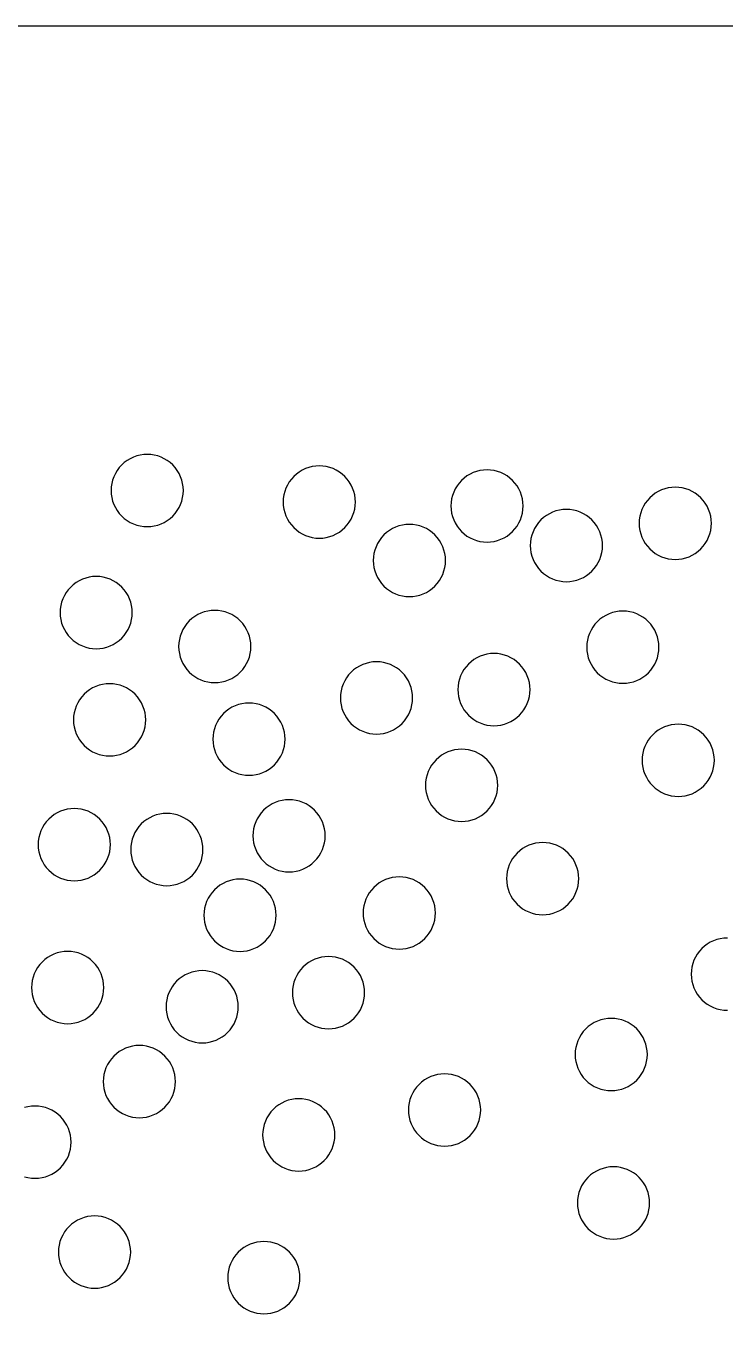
# Model space of a CAD drawing. Header units: millimetres. Extents: x 0 to 406, y 0 to 84.
# Drawn here: x 279.7 to 308.8, y 30.1 to 83.8 of the extents above; entities that cross this region are included whole.
import ezdxf

# ---------------------------------------------------------------- set-up
doc = ezdxf.new("R2010")
doc.units = ezdxf.units.MM

msp = doc.modelspace()

# ---------------------------------------------------------------- linework, layer by layer
at = {"color": 0}
for points in [[(0, 0), (0, 83.82), (406.4, 83.82), (406.4, 0), (0, 0)], [(285.848, 63.466), (285.947, 63.575), (286.035, 63.693), (286.11, 63.819), (286.173, 63.953), (286.223, 64.091), (286.259, 64.234), (286.28, 64.38), (286.287, 64.527), (286.28, 64.674), (286.259, 64.819), (286.223, 64.962), (286.173, 65.101), (286.11, 65.234), (286.035, 65.36), (285.947, 65.478), (285.848, 65.587), (285.739, 65.686), (285.621, 65.774), (285.494, 65.849), (285.361, 65.912), (285.223, 65.962), (285.08, 65.998), (284.934, 66.019), (284.787, 66.027), (284.64, 66.019), (284.495, 65.998), (284.352, 65.962), (284.213, 65.912), (284.08, 65.849), (283.954, 65.774), (283.836, 65.686), (283.727, 65.587), (283.628, 65.478), (283.54, 65.36), (283.464, 65.234), (283.402, 65.101), (283.352, 64.962), (283.316, 64.819), (283.295, 64.674), (283.287, 64.527), (283.295, 64.38), (283.316, 64.234), (283.352, 64.091), (283.402, 63.953), (283.464, 63.819), (283.54, 63.693), (283.628, 63.575), (283.727, 63.466), (283.836, 63.367), (283.954, 63.279), (284.08, 63.204), (284.213, 63.141), (284.352, 63.091), (284.495, 63.055), (284.64, 63.034), (284.787, 63.027), (284.934, 63.034), (285.08, 63.055), (285.223, 63.091), (285.361, 63.141), (285.494, 63.204), (285.621, 63.279), (285.739, 63.367), (285.848, 63.466)], [(292.994, 62.988), (293.093, 63.097), (293.18, 63.215), (293.256, 63.341), (293.319, 63.474), (293.368, 63.613), (293.404, 63.756), (293.426, 63.901), (293.433, 64.048), (293.426, 64.195), (293.404, 64.341), (293.368, 64.484), (293.319, 64.622), (293.256, 64.755), (293.18, 64.882), (293.093, 65), (292.994, 65.109), (292.885, 65.208), (292.766, 65.295), (292.64, 65.371), (292.507, 65.434), (292.369, 65.484), (292.226, 65.519), (292.08, 65.541), (291.933, 65.548), (291.786, 65.541), (291.64, 65.519), (291.498, 65.484), (291.359, 65.434), (291.226, 65.371), (291.1, 65.295), (290.981, 65.208), (290.872, 65.109), (290.774, 65), (290.686, 64.882), (290.61, 64.755), (290.547, 64.622), (290.498, 64.484), (290.462, 64.341), (290.44, 64.195), (290.433, 64.048), (290.44, 63.901), (290.462, 63.756), (290.498, 63.613), (290.547, 63.474), (290.61, 63.341), (290.686, 63.215), (290.774, 63.097), (290.872, 62.988), (290.981, 62.889), (291.1, 62.801), (291.226, 62.725), (291.359, 62.662), (291.498, 62.613), (291.64, 62.577), (291.786, 62.555), (291.933, 62.548), (292.08, 62.555), (292.226, 62.577), (292.369, 62.613), (292.507, 62.662), (292.64, 62.725), (292.766, 62.801), (292.885, 62.889), (292.994, 62.988)], [(299.961, 62.825), (300.06, 62.934), (300.148, 63.052), (300.224, 63.178), (300.286, 63.311), (300.336, 63.45), (300.372, 63.593), (300.393, 63.738), (300.401, 63.885), (300.393, 64.032), (300.372, 64.178), (300.336, 64.321), (300.286, 64.459), (300.224, 64.593), (300.148, 64.719), (300.06, 64.837), (299.961, 64.946), (299.852, 65.045), (299.734, 65.133), (299.608, 65.208), (299.475, 65.271), (299.336, 65.321), (299.193, 65.357), (299.048, 65.378), (298.901, 65.385), (298.754, 65.378), (298.608, 65.357), (298.465, 65.321), (298.327, 65.271), (298.194, 65.208), (298.067, 65.133), (297.949, 65.045), (297.84, 64.946), (297.741, 64.837), (297.653, 64.719), (297.578, 64.593), (297.515, 64.459), (297.465, 64.321), (297.429, 64.178), (297.408, 64.032), (297.401, 63.885), (297.408, 63.738), (297.429, 63.593), (297.465, 63.45), (297.515, 63.311), (297.578, 63.178), (297.653, 63.052), (297.741, 62.934), (297.84, 62.825), (297.949, 62.726), (298.067, 62.638), (298.194, 62.563), (298.327, 62.5), (298.465, 62.45), (298.608, 62.414), (298.754, 62.393), (298.901, 62.385), (299.048, 62.393), (299.193, 62.414), (299.336, 62.45), (299.475, 62.5), (299.608, 62.563), (299.734, 62.638), (299.852, 62.726), (299.961, 62.825)], [(307.778, 62.104), (307.877, 62.213), (307.965, 62.332), (308.04, 62.458), (308.103, 62.591), (308.153, 62.73), (308.189, 62.872), (308.21, 63.018), (308.217, 63.165), (308.21, 63.312), (308.189, 63.458), (308.153, 63.6), (308.103, 63.739), (308.04, 63.872), (307.965, 63.998), (307.877, 64.117), (307.778, 64.226), (307.669, 64.324), (307.551, 64.412), (307.425, 64.488), (307.291, 64.551), (307.153, 64.6), (307.01, 64.636), (306.864, 64.658), (306.717, 64.665), (306.57, 64.658), (306.425, 64.636), (306.282, 64.6), (306.143, 64.551), (306.01, 64.488), (305.884, 64.412), (305.766, 64.324), (305.657, 64.226), (305.558, 64.117), (305.47, 63.998), (305.395, 63.872), (305.332, 63.739), (305.282, 63.6), (305.246, 63.458), (305.225, 63.312), (305.217, 63.165), (305.225, 63.018), (305.246, 62.872), (305.282, 62.73), (305.332, 62.591), (305.395, 62.458), (305.47, 62.332), (305.558, 62.213), (305.657, 62.104), (305.766, 62.005), (305.884, 61.918), (306.01, 61.842), (306.143, 61.779), (306.282, 61.73), (306.425, 61.694), (306.57, 61.672), (306.717, 61.665), (306.864, 61.672), (307.01, 61.694), (307.153, 61.73), (307.291, 61.779), (307.425, 61.842), (307.551, 61.918), (307.669, 62.005), (307.778, 62.104)], [(303.257, 61.181), (303.356, 61.291), (303.444, 61.409), (303.519, 61.535), (303.582, 61.668), (303.632, 61.807), (303.668, 61.949), (303.689, 62.095), (303.696, 62.242), (303.689, 62.389), (303.668, 62.535), (303.632, 62.678), (303.582, 62.816), (303.519, 62.949), (303.444, 63.075), (303.356, 63.194), (303.257, 63.303), (303.148, 63.402), (303.03, 63.489), (302.903, 63.565), (302.77, 63.628), (302.632, 63.678), (302.489, 63.713), (302.343, 63.735), (302.196, 63.742), (302.049, 63.735), (301.904, 63.713), (301.761, 63.678), (301.622, 63.628), (301.489, 63.565), (301.363, 63.489), (301.245, 63.402), (301.136, 63.303), (301.037, 63.194), (300.949, 63.075), (300.873, 62.949), (300.811, 62.816), (300.761, 62.678), (300.725, 62.535), (300.704, 62.389), (300.696, 62.242), (300.704, 62.095), (300.725, 61.949), (300.761, 61.807), (300.811, 61.668), (300.873, 61.535), (300.949, 61.409), (301.037, 61.291), (301.136, 61.181), (301.245, 61.083), (301.363, 60.995), (301.489, 60.919), (301.622, 60.856), (301.761, 60.807), (301.904, 60.771), (302.049, 60.749), (302.196, 60.742), (302.343, 60.749), (302.489, 60.771), (302.632, 60.807), (302.77, 60.856), (302.903, 60.919), (303.03, 60.995), (303.148, 61.083), (303.257, 61.181)], [(296.737, 60.56), (296.836, 60.669), (296.924, 60.787), (296.999, 60.913), (297.062, 61.046), (297.112, 61.185), (297.148, 61.328), (297.169, 61.473), (297.177, 61.62), (297.169, 61.767), (297.148, 61.913), (297.112, 62.056), (297.062, 62.194), (296.999, 62.327), (296.924, 62.454), (296.836, 62.572), (296.737, 62.681), (296.628, 62.78), (296.51, 62.868), (296.384, 62.943), (296.251, 63.006), (296.112, 63.056), (295.969, 63.092), (295.824, 63.113), (295.677, 63.12), (295.529, 63.113), (295.384, 63.092), (295.241, 63.056), (295.102, 63.006), (294.969, 62.943), (294.843, 62.868), (294.725, 62.78), (294.616, 62.681), (294.517, 62.572), (294.429, 62.454), (294.354, 62.327), (294.291, 62.194), (294.241, 62.056), (294.205, 61.913), (294.184, 61.767), (294.177, 61.62), (294.184, 61.473), (294.205, 61.328), (294.241, 61.185), (294.291, 61.046), (294.354, 60.913), (294.429, 60.787), (294.517, 60.669), (294.616, 60.56), (294.725, 60.461), (294.843, 60.373), (294.969, 60.298), (295.102, 60.235), (295.241, 60.185), (295.384, 60.149), (295.529, 60.128), (295.677, 60.12), (295.824, 60.128), (295.969, 60.149), (296.112, 60.185), (296.251, 60.235), (296.384, 60.298), (296.51, 60.373), (296.628, 60.461), (296.737, 60.56)], [(283.62, 58.298), (283.729, 58.397), (283.828, 58.506), (283.916, 58.625), (283.991, 58.751), (284.054, 58.884), (284.104, 59.022), (284.14, 59.165), (284.161, 59.311), (284.168, 59.458), (284.161, 59.605), (284.14, 59.751), (284.104, 59.893), (284.054, 60.032), (283.991, 60.165), (283.916, 60.291), (283.828, 60.409), (283.729, 60.519), (283.62, 60.617), (283.502, 60.705), (283.376, 60.781), (283.242, 60.844), (283.104, 60.893), (282.961, 60.929), (282.815, 60.951), (282.668, 60.958), (282.521, 60.951), (282.376, 60.929), (282.233, 60.893), (282.094, 60.844), (281.961, 60.781), (281.835, 60.705), (281.717, 60.617), (281.608, 60.519), (281.509, 60.409), (281.421, 60.291), (281.346, 60.165), (281.283, 60.032), (281.233, 59.893), (281.197, 59.751), (281.176, 59.605), (281.168, 59.458), (281.176, 59.311), (281.197, 59.165), (281.233, 59.022), (281.283, 58.884), (281.346, 58.751), (281.421, 58.625), (281.509, 58.506), (281.608, 58.397), (281.717, 58.298), (281.835, 58.211), (281.961, 58.135), (282.094, 58.072), (282.233, 58.022), (282.376, 57.987), (282.521, 57.965), (282.668, 57.958), (282.815, 57.965), (282.961, 57.987), (283.104, 58.022), (283.242, 58.072), (283.376, 58.135), (283.502, 58.211), (283.62, 58.298)], [(288.545, 56.889), (288.654, 56.988), (288.753, 57.097), (288.84, 57.216), (288.916, 57.342), (288.979, 57.475), (289.029, 57.613), (289.064, 57.756), (289.086, 57.902), (289.093, 58.049), (289.086, 58.196), (289.064, 58.342), (289.029, 58.484), (288.979, 58.623), (288.916, 58.756), (288.84, 58.882), (288.753, 59), (288.654, 59.11), (288.545, 59.208), (288.427, 59.296), (288.3, 59.372), (288.167, 59.435), (288.029, 59.484), (287.886, 59.52), (287.74, 59.542), (287.593, 59.549), (287.446, 59.542), (287.301, 59.52), (287.158, 59.484), (287.019, 59.435), (286.886, 59.372), (286.76, 59.296), (286.642, 59.208), (286.532, 59.11), (286.434, 59), (286.346, 58.882), (286.27, 58.756), (286.207, 58.623), (286.158, 58.484), (286.122, 58.342), (286.1, 58.196), (286.093, 58.049), (286.1, 57.902), (286.122, 57.756), (286.158, 57.613), (286.207, 57.475), (286.27, 57.342), (286.346, 57.216), (286.434, 57.097), (286.532, 56.988), (286.642, 56.889), (286.76, 56.802), (286.886, 56.726), (287.019, 56.663), (287.158, 56.613), (287.301, 56.578), (287.446, 56.556), (287.593, 56.549), (287.74, 56.556), (287.886, 56.578), (288.029, 56.613), (288.167, 56.663), (288.3, 56.726), (288.427, 56.802), (288.545, 56.889)], [(305.602, 56.96), (305.701, 57.069), (305.789, 57.187), (305.864, 57.314), (305.927, 57.447), (305.977, 57.585), (306.013, 57.728), (306.034, 57.874), (306.041, 58.021), (306.034, 58.168), (306.013, 58.313), (305.977, 58.456), (305.927, 58.595), (305.864, 58.728), (305.789, 58.854), (305.701, 58.972), (305.602, 59.081), (305.493, 59.18), (305.375, 59.268), (305.248, 59.344), (305.115, 59.407), (304.977, 59.456), (304.834, 59.492), (304.688, 59.513), (304.541, 59.521), (304.394, 59.513), (304.249, 59.492), (304.106, 59.456), (303.967, 59.407), (303.834, 59.344), (303.708, 59.268), (303.59, 59.18), (303.481, 59.081), (303.382, 58.972), (303.294, 58.854), (303.219, 58.728), (303.156, 58.595), (303.106, 58.456), (303.07, 58.313), (303.049, 58.168), (303.041, 58.021), (303.049, 57.874), (303.07, 57.728), (303.106, 57.585), (303.156, 57.447), (303.219, 57.314), (303.294, 57.187), (303.382, 57.069), (303.481, 56.96), (303.59, 56.861), (303.708, 56.774), (303.834, 56.698), (303.967, 56.635), (304.106, 56.585), (304.249, 56.55), (304.394, 56.528), (304.541, 56.521), (304.688, 56.528), (304.834, 56.55), (304.977, 56.585), (305.115, 56.635), (305.248, 56.698), (305.375, 56.774), (305.493, 56.861), (305.602, 56.96)], [(300.248, 55.199), (300.347, 55.308), (300.435, 55.426), (300.51, 55.553), (300.573, 55.686), (300.623, 55.824), (300.659, 55.967), (300.68, 56.113), (300.688, 56.26), (300.68, 56.407), (300.659, 56.552), (300.623, 56.695), (300.573, 56.834), (300.51, 56.967), (300.435, 57.093), (300.347, 57.211), (300.248, 57.32), (300.139, 57.419), (300.021, 57.507), (299.895, 57.583), (299.762, 57.646), (299.623, 57.695), (299.48, 57.731), (299.335, 57.753), (299.188, 57.76), (299.041, 57.753), (298.895, 57.731), (298.752, 57.695), (298.614, 57.646), (298.48, 57.583), (298.354, 57.507), (298.236, 57.419), (298.127, 57.32), (298.028, 57.211), (297.94, 57.093), (297.865, 56.967), (297.802, 56.834), (297.752, 56.695), (297.716, 56.552), (297.695, 56.407), (297.688, 56.26), (297.695, 56.113), (297.716, 55.967), (297.752, 55.824), (297.802, 55.686), (297.865, 55.553), (297.94, 55.426), (298.028, 55.308), (298.127, 55.199), (298.236, 55.1), (298.354, 55.013), (298.48, 54.937), (298.614, 54.874), (298.752, 54.824), (298.895, 54.789), (299.041, 54.767), (299.188, 54.76), (299.335, 54.767), (299.48, 54.789), (299.623, 54.824), (299.762, 54.874), (299.895, 54.937), (300.021, 55.013), (300.139, 55.1), (300.248, 55.199)], [(295.371, 54.854), (295.47, 54.964), (295.558, 55.082), (295.634, 55.208), (295.697, 55.341), (295.746, 55.48), (295.782, 55.623), (295.804, 55.768), (295.811, 55.915), (295.804, 56.062), (295.782, 56.208), (295.746, 56.351), (295.697, 56.489), (295.634, 56.622), (295.558, 56.749), (295.47, 56.867), (295.371, 56.976), (295.262, 57.075), (295.144, 57.162), (295.018, 57.238), (294.885, 57.301), (294.746, 57.351), (294.603, 57.386), (294.458, 57.408), (294.311, 57.415), (294.164, 57.408), (294.018, 57.386), (293.875, 57.351), (293.737, 57.301), (293.604, 57.238), (293.477, 57.162), (293.359, 57.075), (293.25, 56.976), (293.151, 56.867), (293.064, 56.749), (292.988, 56.622), (292.925, 56.489), (292.875, 56.351), (292.84, 56.208), (292.818, 56.062), (292.811, 55.915), (292.818, 55.768), (292.84, 55.623), (292.875, 55.48), (292.925, 55.341), (292.988, 55.208), (293.064, 55.082), (293.151, 54.964), (293.25, 54.854), (293.359, 54.756), (293.477, 54.668), (293.604, 54.592), (293.737, 54.529), (293.875, 54.48), (294.018, 54.444), (294.164, 54.422), (294.311, 54.415), (294.458, 54.422), (294.603, 54.444), (294.746, 54.48), (294.885, 54.529), (295.018, 54.592), (295.144, 54.668), (295.262, 54.756), (295.371, 54.854)], [(284.286, 53.944), (284.384, 54.053), (284.472, 54.171), (284.548, 54.297), (284.611, 54.43), (284.66, 54.569), (284.696, 54.712), (284.718, 54.857), (284.725, 55.004), (284.718, 55.151), (284.696, 55.297), (284.66, 55.44), (284.611, 55.578), (284.548, 55.711), (284.472, 55.838), (284.384, 55.956), (284.286, 56.065), (284.177, 56.164), (284.058, 56.252), (283.932, 56.327), (283.799, 56.39), (283.66, 56.44), (283.518, 56.475), (283.372, 56.497), (283.225, 56.504), (283.078, 56.497), (282.932, 56.475), (282.79, 56.44), (282.651, 56.39), (282.518, 56.327), (282.392, 56.252), (282.273, 56.164), (282.164, 56.065), (282.065, 55.956), (281.978, 55.838), (281.902, 55.711), (281.839, 55.578), (281.79, 55.44), (281.754, 55.297), (281.732, 55.151), (281.725, 55.004), (281.732, 54.857), (281.754, 54.712), (281.79, 54.569), (281.839, 54.43), (281.902, 54.297), (281.978, 54.171), (282.065, 54.053), (282.164, 53.944), (282.273, 53.845), (282.392, 53.757), (282.518, 53.681), (282.651, 53.618), (282.79, 53.569), (282.932, 53.533), (283.078, 53.512), (283.225, 53.504), (283.372, 53.512), (283.518, 53.533), (283.66, 53.569), (283.799, 53.618), (283.932, 53.681), (284.058, 53.757), (284.177, 53.845), (284.286, 53.944)], [(290.074, 53.142), (290.173, 53.251), (290.26, 53.369), (290.336, 53.495), (290.399, 53.628), (290.448, 53.767), (290.484, 53.91), (290.506, 54.055), (290.513, 54.202), (290.506, 54.349), (290.484, 54.495), (290.448, 54.638), (290.399, 54.776), (290.336, 54.91), (290.26, 55.036), (290.173, 55.154), (290.074, 55.263), (289.965, 55.362), (289.846, 55.45), (289.72, 55.525), (289.587, 55.588), (289.448, 55.638), (289.306, 55.674), (289.16, 55.695), (289.013, 55.702), (288.866, 55.695), (288.72, 55.674), (288.578, 55.638), (288.439, 55.588), (288.306, 55.525), (288.18, 55.45), (288.061, 55.362), (287.952, 55.263), (287.853, 55.154), (287.766, 55.036), (287.69, 54.91), (287.627, 54.776), (287.578, 54.638), (287.542, 54.495), (287.52, 54.349), (287.513, 54.202), (287.52, 54.055), (287.542, 53.91), (287.578, 53.767), (287.627, 53.628), (287.69, 53.495), (287.766, 53.369), (287.853, 53.251), (287.952, 53.142), (288.061, 53.043), (288.18, 52.955), (288.306, 52.88), (288.439, 52.817), (288.578, 52.767), (288.72, 52.731), (288.866, 52.71), (289.013, 52.702), (289.16, 52.71), (289.306, 52.731), (289.448, 52.767), (289.587, 52.817), (289.72, 52.88), (289.846, 52.955), (289.965, 53.043), (290.074, 53.142)], [(307.901, 52.264), (308, 52.373), (308.088, 52.492), (308.164, 52.618), (308.227, 52.751), (308.276, 52.89), (308.312, 53.032), (308.334, 53.178), (308.341, 53.325), (308.334, 53.472), (308.312, 53.618), (308.276, 53.761), (308.227, 53.899), (308.164, 54.032), (308.088, 54.158), (308, 54.277), (307.901, 54.386), (307.792, 54.485), (307.674, 54.572), (307.548, 54.648), (307.415, 54.711), (307.276, 54.76), (307.133, 54.796), (306.988, 54.818), (306.841, 54.825), (306.694, 54.818), (306.548, 54.796), (306.405, 54.76), (306.267, 54.711), (306.134, 54.648), (306.007, 54.572), (305.889, 54.485), (305.78, 54.386), (305.681, 54.277), (305.594, 54.158), (305.518, 54.032), (305.455, 53.899), (305.405, 53.761), (305.37, 53.618), (305.348, 53.472), (305.341, 53.325), (305.348, 53.178), (305.37, 53.032), (305.405, 52.89), (305.455, 52.751), (305.518, 52.618), (305.594, 52.492), (305.681, 52.373), (305.78, 52.264), (305.889, 52.166), (306.007, 52.078), (306.134, 52.002), (306.267, 51.939), (306.405, 51.89), (306.548, 51.854), (306.694, 51.832), (306.841, 51.825), (306.988, 51.832), (307.133, 51.854), (307.276, 51.89), (307.415, 51.939), (307.548, 52.002), (307.674, 52.078), (307.792, 52.166), (307.901, 52.264)], [(298.904, 51.224), (299.003, 51.333), (299.091, 51.451), (299.167, 51.577), (299.23, 51.71), (299.279, 51.849), (299.315, 51.992), (299.337, 52.137), (299.344, 52.284), (299.337, 52.431), (299.315, 52.577), (299.279, 52.72), (299.23, 52.858), (299.167, 52.992), (299.091, 53.118), (299.003, 53.236), (298.904, 53.345), (298.795, 53.444), (298.677, 53.532), (298.551, 53.607), (298.418, 53.67), (298.279, 53.72), (298.136, 53.756), (297.991, 53.777), (297.844, 53.784), (297.697, 53.777), (297.551, 53.756), (297.408, 53.72), (297.27, 53.67), (297.137, 53.607), (297.01, 53.532), (296.892, 53.444), (296.783, 53.345), (296.684, 53.236), (296.597, 53.118), (296.521, 52.992), (296.458, 52.858), (296.408, 52.72), (296.373, 52.577), (296.351, 52.431), (296.344, 52.284), (296.351, 52.137), (296.373, 51.992), (296.408, 51.849), (296.458, 51.71), (296.521, 51.577), (296.597, 51.451), (296.684, 51.333), (296.783, 51.224), (296.892, 51.125), (297.01, 51.037), (297.137, 50.962), (297.27, 50.899), (297.408, 50.849), (297.551, 50.813), (297.697, 50.792), (297.844, 50.784), (297.991, 50.792), (298.136, 50.813), (298.279, 50.849), (298.418, 50.899), (298.551, 50.962), (298.677, 51.037), (298.795, 51.125), (298.904, 51.224)], [(291.74, 49.13), (291.838, 49.239), (291.926, 49.357), (292.002, 49.483), (292.065, 49.616), (292.114, 49.755), (292.15, 49.898), (292.172, 50.043), (292.179, 50.19), (292.172, 50.337), (292.15, 50.483), (292.114, 50.626), (292.065, 50.764), (292.002, 50.898), (291.926, 51.024), (291.838, 51.142), (291.74, 51.251), (291.63, 51.35), (291.512, 51.438), (291.386, 51.513), (291.253, 51.576), (291.114, 51.626), (290.972, 51.662), (290.826, 51.683), (290.679, 51.69), (290.532, 51.683), (290.386, 51.662), (290.243, 51.626), (290.105, 51.576), (289.972, 51.513), (289.846, 51.438), (289.727, 51.35), (289.618, 51.251), (289.519, 51.142), (289.432, 51.024), (289.356, 50.898), (289.293, 50.764), (289.243, 50.626), (289.208, 50.483), (289.186, 50.337), (289.179, 50.19), (289.186, 50.043), (289.208, 49.898), (289.243, 49.755), (289.293, 49.616), (289.356, 49.483), (289.432, 49.357), (289.519, 49.239), (289.618, 49.13), (289.727, 49.031), (289.846, 48.943), (289.972, 48.868), (290.105, 48.805), (290.243, 48.755), (290.386, 48.719), (290.532, 48.698), (290.679, 48.69), (290.826, 48.698), (290.972, 48.719), (291.114, 48.755), (291.253, 48.805), (291.386, 48.868), (291.512, 48.943), (291.63, 49.031), (291.74, 49.13)], [(282.817, 48.763), (282.916, 48.872), (283.004, 48.99), (283.079, 49.116), (283.142, 49.249), (283.192, 49.388), (283.228, 49.531), (283.249, 49.676), (283.256, 49.823), (283.249, 49.97), (283.228, 50.116), (283.192, 50.259), (283.142, 50.397), (283.079, 50.53), (283.004, 50.657), (282.916, 50.775), (282.817, 50.884), (282.708, 50.983), (282.59, 51.07), (282.463, 51.146), (282.33, 51.209), (282.192, 51.259), (282.049, 51.294), (281.903, 51.316), (281.756, 51.323), (281.609, 51.316), (281.464, 51.294), (281.321, 51.259), (281.182, 51.209), (281.049, 51.146), (280.923, 51.07), (280.805, 50.983), (280.696, 50.884), (280.597, 50.775), (280.509, 50.657), (280.434, 50.53), (280.371, 50.397), (280.321, 50.259), (280.285, 50.116), (280.264, 49.97), (280.256, 49.823), (280.264, 49.676), (280.285, 49.531), (280.321, 49.388), (280.371, 49.249), (280.434, 49.116), (280.509, 48.99), (280.597, 48.872), (280.696, 48.763), (280.805, 48.664), (280.923, 48.576), (281.049, 48.5), (281.182, 48.437), (281.321, 48.388), (281.464, 48.352), (281.609, 48.33), (281.756, 48.323), (281.903, 48.33), (282.049, 48.352), (282.192, 48.388), (282.33, 48.437), (282.463, 48.5), (282.59, 48.576), (282.708, 48.664), (282.817, 48.763)], [(286.661, 48.559), (286.76, 48.668), (286.847, 48.786), (286.923, 48.912), (286.986, 49.045), (287.035, 49.184), (287.071, 49.327), (287.093, 49.472), (287.1, 49.619), (287.093, 49.766), (287.071, 49.912), (287.035, 50.055), (286.986, 50.193), (286.923, 50.327), (286.847, 50.453), (286.76, 50.571), (286.661, 50.68), (286.552, 50.779), (286.433, 50.867), (286.307, 50.942), (286.174, 51.005), (286.035, 51.055), (285.893, 51.091), (285.747, 51.112), (285.6, 51.119), (285.453, 51.112), (285.307, 51.091), (285.165, 51.055), (285.026, 51.005), (284.893, 50.942), (284.767, 50.867), (284.648, 50.779), (284.539, 50.68), (284.441, 50.571), (284.353, 50.453), (284.277, 50.327), (284.214, 50.193), (284.165, 50.055), (284.129, 49.912), (284.107, 49.766), (284.1, 49.619), (284.107, 49.472), (284.129, 49.327), (284.165, 49.184), (284.214, 49.045), (284.277, 48.912), (284.353, 48.786), (284.441, 48.668), (284.539, 48.559), (284.648, 48.46), (284.767, 48.372), (284.893, 48.297), (285.026, 48.234), (285.165, 48.184), (285.307, 48.148), (285.453, 48.127), (285.6, 48.119), (285.747, 48.127), (285.893, 48.148), (286.035, 48.184), (286.174, 48.234), (286.307, 48.297), (286.433, 48.372), (286.552, 48.46), (286.661, 48.559)], [(302.27, 47.351), (302.369, 47.46), (302.457, 47.578), (302.533, 47.704), (302.595, 47.838), (302.645, 47.976), (302.681, 48.119), (302.702, 48.265), (302.71, 48.412), (302.702, 48.559), (302.681, 48.704), (302.645, 48.847), (302.595, 48.986), (302.533, 49.119), (302.457, 49.245), (302.369, 49.363), (302.27, 49.472), (302.161, 49.571), (302.043, 49.659), (301.917, 49.734), (301.784, 49.797), (301.645, 49.847), (301.502, 49.883), (301.357, 49.904), (301.21, 49.912), (301.063, 49.904), (300.917, 49.883), (300.774, 49.847), (300.636, 49.797), (300.503, 49.734), (300.376, 49.659), (300.258, 49.571), (300.149, 49.472), (300.05, 49.363), (299.962, 49.245), (299.887, 49.119), (299.824, 48.986), (299.774, 48.847), (299.738, 48.704), (299.717, 48.559), (299.71, 48.412), (299.717, 48.265), (299.738, 48.119), (299.774, 47.976), (299.824, 47.838), (299.887, 47.704), (299.962, 47.578), (300.05, 47.46), (300.149, 47.351), (300.258, 47.252), (300.376, 47.164), (300.503, 47.089), (300.636, 47.026), (300.774, 46.976), (300.917, 46.94), (301.063, 46.919), (301.21, 46.912), (301.357, 46.919), (301.502, 46.94), (301.645, 46.976), (301.784, 47.026), (301.917, 47.089), (302.043, 47.164), (302.161, 47.252), (302.27, 47.351)], [(289.703, 45.829), (289.802, 45.938), (289.889, 46.057), (289.965, 46.183), (290.028, 46.316), (290.077, 46.455), (290.113, 46.597), (290.135, 46.743), (290.142, 46.89), (290.135, 47.037), (290.113, 47.183), (290.077, 47.325), (290.028, 47.464), (289.965, 47.597), (289.889, 47.723), (289.802, 47.842), (289.703, 47.951), (289.594, 48.05), (289.475, 48.137), (289.349, 48.213), (289.216, 48.276), (289.077, 48.325), (288.935, 48.361), (288.789, 48.383), (288.642, 48.39), (288.495, 48.383), (288.349, 48.361), (288.207, 48.325), (288.068, 48.276), (287.935, 48.213), (287.809, 48.137), (287.69, 48.05), (287.581, 47.951), (287.483, 47.842), (287.395, 47.723), (287.319, 47.597), (287.256, 47.464), (287.207, 47.325), (287.171, 47.183), (287.149, 47.037), (287.142, 46.89), (287.149, 46.743), (287.171, 46.597), (287.207, 46.455), (287.256, 46.316), (287.319, 46.183), (287.395, 46.057), (287.483, 45.938), (287.581, 45.829), (287.69, 45.73), (287.809, 45.643), (287.935, 45.567), (288.068, 45.504), (288.207, 45.455), (288.349, 45.419), (288.495, 45.397), (288.642, 45.39), (288.789, 45.397), (288.935, 45.419), (289.077, 45.455), (289.216, 45.504), (289.349, 45.567), (289.475, 45.643), (289.594, 45.73), (289.703, 45.829)], [(296.316, 45.924), (296.414, 46.034), (296.502, 46.152), (296.578, 46.278), (296.641, 46.411), (296.69, 46.55), (296.726, 46.692), (296.748, 46.838), (296.755, 46.985), (296.748, 47.132), (296.726, 47.278), (296.69, 47.421), (296.641, 47.559), (296.578, 47.692), (296.502, 47.818), (296.414, 47.937), (296.316, 48.046), (296.206, 48.145), (296.088, 48.232), (295.962, 48.308), (295.829, 48.371), (295.69, 48.421), (295.548, 48.456), (295.402, 48.478), (295.255, 48.485), (295.108, 48.478), (294.962, 48.456), (294.819, 48.421), (294.681, 48.371), (294.548, 48.308), (294.422, 48.232), (294.303, 48.145), (294.194, 48.046), (294.095, 47.937), (294.008, 47.818), (293.932, 47.692), (293.869, 47.559), (293.819, 47.421), (293.784, 47.278), (293.762, 47.132), (293.755, 46.985), (293.762, 46.838), (293.784, 46.692), (293.819, 46.55), (293.869, 46.411), (293.932, 46.278), (294.008, 46.152), (294.095, 46.034), (294.194, 45.924), (294.303, 45.826), (294.422, 45.738), (294.548, 45.662), (294.681, 45.599), (294.819, 45.55), (294.962, 45.514), (295.108, 45.492), (295.255, 45.485), (295.402, 45.492), (295.548, 45.514), (295.69, 45.55), (295.829, 45.599), (295.962, 45.662), (296.088, 45.738), (296.206, 45.826), (296.316, 45.924)], [(308.881, 45.946), (308.734, 45.939), (308.588, 45.917), (308.445, 45.881), (308.307, 45.832), (308.174, 45.769), (308.047, 45.693), (307.929, 45.605), (307.82, 45.507), (307.721, 45.398), (307.634, 45.279), (307.558, 45.153), (307.495, 45.02), (307.445, 44.881), (307.41, 44.739), (307.388, 44.593), (307.381, 44.446), (307.388, 44.299), (307.41, 44.153), (307.445, 44.011), (307.495, 43.872), (307.558, 43.739), (307.634, 43.613), (307.721, 43.494), (307.82, 43.385), (307.929, 43.286), (308.047, 43.199), (308.174, 43.123), (308.307, 43.06), (308.445, 43.011), (308.588, 42.975), (308.734, 42.953), (308.881, 42.946)], [(282.544, 42.827), (282.643, 42.937), (282.731, 43.055), (282.806, 43.181), (282.869, 43.314), (282.919, 43.453), (282.955, 43.596), (282.976, 43.741), (282.983, 43.888), (282.976, 44.035), (282.955, 44.181), (282.919, 44.324), (282.869, 44.462), (282.806, 44.595), (282.731, 44.721), (282.643, 44.84), (282.544, 44.949), (282.435, 45.048), (282.317, 45.135), (282.19, 45.211), (282.057, 45.274), (281.919, 45.324), (281.776, 45.359), (281.63, 45.381), (281.483, 45.388), (281.336, 45.381), (281.191, 45.359), (281.048, 45.324), (280.909, 45.274), (280.776, 45.211), (280.65, 45.135), (280.532, 45.048), (280.423, 44.949), (280.324, 44.84), (280.236, 44.721), (280.16, 44.595), (280.098, 44.462), (280.048, 44.324), (280.012, 44.181), (279.991, 44.035), (279.983, 43.888), (279.991, 43.741), (280.012, 43.596), (280.048, 43.453), (280.098, 43.314), (280.16, 43.181), (280.236, 43.055), (280.324, 42.937), (280.423, 42.827), (280.532, 42.729), (280.65, 42.641), (280.776, 42.565), (280.909, 42.502), (281.048, 42.453), (281.191, 42.417), (281.336, 42.395), (281.483, 42.388), (281.63, 42.395), (281.776, 42.417), (281.919, 42.453), (282.057, 42.502), (282.19, 42.565), (282.317, 42.641), (282.435, 42.729), (282.544, 42.827)], [(293.377, 42.615), (293.476, 42.724), (293.564, 42.842), (293.64, 42.969), (293.703, 43.102), (293.752, 43.24), (293.788, 43.383), (293.81, 43.529), (293.817, 43.676), (293.81, 43.823), (293.788, 43.968), (293.752, 44.111), (293.703, 44.25), (293.64, 44.383), (293.564, 44.509), (293.476, 44.627), (293.377, 44.736), (293.268, 44.835), (293.15, 44.923), (293.024, 44.999), (292.891, 45.061), (292.752, 45.111), (292.609, 45.147), (292.464, 45.168), (292.317, 45.176), (292.17, 45.168), (292.024, 45.147), (291.881, 45.111), (291.743, 45.061), (291.61, 44.999), (291.483, 44.923), (291.365, 44.835), (291.256, 44.736), (291.157, 44.627), (291.07, 44.509), (290.994, 44.383), (290.931, 44.25), (290.881, 44.111), (290.846, 43.968), (290.824, 43.823), (290.817, 43.676), (290.824, 43.529), (290.846, 43.383), (290.881, 43.24), (290.931, 43.102), (290.994, 42.969), (291.07, 42.842), (291.157, 42.724), (291.256, 42.615), (291.365, 42.516), (291.483, 42.428), (291.61, 42.353), (291.743, 42.29), (291.881, 42.24), (292.024, 42.204), (292.17, 42.183), (292.317, 42.176), (292.464, 42.183), (292.609, 42.204), (292.752, 42.24), (292.891, 42.29), (293.024, 42.353), (293.15, 42.428), (293.268, 42.516), (293.377, 42.615)], [(288.132, 42.031), (288.23, 42.14), (288.318, 42.258), (288.394, 42.384), (288.457, 42.517), (288.506, 42.656), (288.542, 42.799), (288.564, 42.944), (288.571, 43.091), (288.564, 43.238), (288.542, 43.384), (288.506, 43.527), (288.457, 43.665), (288.394, 43.798), (288.318, 43.925), (288.23, 44.043), (288.132, 44.152), (288.023, 44.251), (287.904, 44.338), (287.778, 44.414), (287.645, 44.477), (287.506, 44.527), (287.364, 44.562), (287.218, 44.584), (287.071, 44.591), (286.924, 44.584), (286.778, 44.562), (286.636, 44.527), (286.497, 44.477), (286.364, 44.414), (286.238, 44.338), (286.119, 44.251), (286.01, 44.152), (285.911, 44.043), (285.824, 43.925), (285.748, 43.798), (285.685, 43.665), (285.636, 43.527), (285.6, 43.384), (285.578, 43.238), (285.571, 43.091), (285.578, 42.944), (285.6, 42.799), (285.636, 42.656), (285.685, 42.517), (285.748, 42.384), (285.824, 42.258), (285.911, 42.14), (286.01, 42.031), (286.119, 41.932), (286.238, 41.844), (286.364, 41.768), (286.497, 41.705), (286.636, 41.656), (286.778, 41.62), (286.924, 41.598), (287.071, 41.591), (287.218, 41.598), (287.364, 41.62), (287.506, 41.656), (287.645, 41.705), (287.778, 41.768), (287.904, 41.844), (288.023, 41.932), (288.132, 42.031)], [(305.119, 40.048), (305.218, 40.157), (305.305, 40.276), (305.381, 40.402), (305.444, 40.535), (305.493, 40.674), (305.529, 40.816), (305.551, 40.962), (305.558, 41.109), (305.551, 41.256), (305.529, 41.402), (305.493, 41.544), (305.444, 41.683), (305.381, 41.816), (305.305, 41.942), (305.218, 42.061), (305.119, 42.17), (305.01, 42.269), (304.891, 42.356), (304.765, 42.432), (304.632, 42.495), (304.493, 42.544), (304.351, 42.58), (304.205, 42.602), (304.058, 42.609), (303.911, 42.602), (303.765, 42.58), (303.623, 42.544), (303.484, 42.495), (303.351, 42.432), (303.225, 42.356), (303.106, 42.269), (302.997, 42.17), (302.899, 42.061), (302.811, 41.942), (302.735, 41.816), (302.672, 41.683), (302.623, 41.544), (302.587, 41.402), (302.565, 41.256), (302.558, 41.109), (302.565, 40.962), (302.587, 40.816), (302.623, 40.674), (302.672, 40.535), (302.735, 40.402), (302.811, 40.276), (302.899, 40.157), (302.997, 40.048), (303.106, 39.95), (303.225, 39.862), (303.351, 39.786), (303.484, 39.723), (303.623, 39.674), (303.765, 39.638), (303.911, 39.616), (304.058, 39.609), (304.205, 39.616), (304.351, 39.638), (304.493, 39.674), (304.632, 39.723), (304.765, 39.786), (304.891, 39.862), (305.01, 39.95), (305.119, 40.048)], [(285.522, 38.923), (285.621, 39.032), (285.708, 39.15), (285.784, 39.276), (285.847, 39.409), (285.897, 39.548), (285.932, 39.691), (285.954, 39.836), (285.961, 39.983), (285.954, 40.13), (285.932, 40.276), (285.897, 40.419), (285.847, 40.557), (285.784, 40.69), (285.708, 40.817), (285.621, 40.935), (285.522, 41.044), (285.413, 41.143), (285.295, 41.231), (285.168, 41.306), (285.035, 41.369), (284.897, 41.419), (284.754, 41.455), (284.608, 41.476), (284.461, 41.483), (284.314, 41.476), (284.169, 41.455), (284.026, 41.419), (283.887, 41.369), (283.754, 41.306), (283.628, 41.231), (283.51, 41.143), (283.401, 41.044), (283.302, 40.935), (283.214, 40.817), (283.138, 40.69), (283.075, 40.557), (283.026, 40.419), (282.99, 40.276), (282.968, 40.13), (282.961, 39.983), (282.968, 39.836), (282.99, 39.691), (283.026, 39.548), (283.075, 39.409), (283.138, 39.276), (283.214, 39.15), (283.302, 39.032), (283.401, 38.923), (283.51, 38.824), (283.628, 38.736), (283.754, 38.66), (283.887, 38.598), (284.026, 38.548), (284.169, 38.512), (284.314, 38.491), (284.461, 38.483), (284.608, 38.491), (284.754, 38.512), (284.897, 38.548), (285.035, 38.598), (285.168, 38.66), (285.295, 38.736), (285.413, 38.824), (285.522, 38.923)], [(298.196, 37.744), (298.295, 37.853), (298.383, 37.971), (298.458, 38.097), (298.521, 38.231), (298.571, 38.369), (298.607, 38.512), (298.628, 38.658), (298.636, 38.805), (298.628, 38.952), (298.607, 39.097), (298.571, 39.24), (298.521, 39.379), (298.458, 39.512), (298.383, 39.638), (298.295, 39.756), (298.196, 39.865), (298.087, 39.964), (297.969, 40.052), (297.843, 40.127), (297.71, 40.19), (297.571, 40.24), (297.428, 40.276), (297.283, 40.297), (297.136, 40.305), (296.988, 40.297), (296.843, 40.276), (296.7, 40.24), (296.561, 40.19), (296.428, 40.127), (296.302, 40.052), (296.184, 39.964), (296.075, 39.865), (295.976, 39.756), (295.888, 39.638), (295.813, 39.512), (295.75, 39.379), (295.7, 39.24), (295.664, 39.097), (295.643, 38.952), (295.636, 38.805), (295.643, 38.658), (295.664, 38.512), (295.7, 38.369), (295.75, 38.231), (295.813, 38.097), (295.888, 37.971), (295.976, 37.853), (296.075, 37.744), (296.184, 37.645), (296.302, 37.557), (296.428, 37.482), (296.561, 37.419), (296.7, 37.369), (296.843, 37.333), (296.988, 37.312), (297.136, 37.305), (297.283, 37.312), (297.428, 37.333), (297.571, 37.369), (297.71, 37.419), (297.843, 37.482), (297.969, 37.557), (298.087, 37.645), (298.196, 37.744)], [(292.141, 36.71), (292.24, 36.819), (292.328, 36.937), (292.404, 37.063), (292.467, 37.196), (292.516, 37.335), (292.552, 37.478), (292.574, 37.623), (292.581, 37.77), (292.574, 37.917), (292.552, 38.063), (292.516, 38.206), (292.467, 38.344), (292.404, 38.478), (292.328, 38.604), (292.24, 38.722), (292.141, 38.831), (292.032, 38.93), (291.914, 39.018), (291.788, 39.093), (291.655, 39.156), (291.516, 39.206), (291.373, 39.242), (291.228, 39.263), (291.081, 39.27), (290.934, 39.263), (290.788, 39.242), (290.645, 39.206), (290.507, 39.156), (290.374, 39.093), (290.247, 39.018), (290.129, 38.93), (290.02, 38.831), (289.921, 38.722), (289.834, 38.604), (289.758, 38.478), (289.695, 38.344), (289.645, 38.206), (289.61, 38.063), (289.588, 37.917), (289.581, 37.77), (289.588, 37.623), (289.61, 37.478), (289.645, 37.335), (289.695, 37.196), (289.758, 37.063), (289.834, 36.937), (289.921, 36.819), (290.02, 36.71), (290.129, 36.611), (290.247, 36.523), (290.374, 36.448), (290.507, 36.385), (290.645, 36.335), (290.788, 36.299), (290.934, 36.278), (291.081, 36.27), (291.228, 36.278), (291.373, 36.299), (291.516, 36.335), (291.655, 36.385), (291.788, 36.448), (291.914, 36.523), (292.032, 36.611), (292.141, 36.71)], [(281.077, 36.309), (281.186, 36.407), (281.285, 36.516), (281.372, 36.635), (281.448, 36.761), (281.511, 36.894), (281.56, 37.033), (281.596, 37.175), (281.618, 37.321), (281.625, 37.468), (281.618, 37.615), (281.596, 37.761), (281.56, 37.903), (281.511, 38.042), (281.448, 38.175), (281.372, 38.301), (281.285, 38.42), (281.186, 38.529), (281.077, 38.628), (280.958, 38.715), (280.832, 38.791), (280.699, 38.854), (280.56, 38.903), (280.418, 38.939), (280.272, 38.961), (280.125, 38.968), (279.978, 38.961), (279.832, 38.939), (279.69, 38.903)], [(279.69, 36.033), (279.832, 35.997), (279.978, 35.975), (280.125, 35.968), (280.272, 35.975), (280.418, 35.997), (280.56, 36.033), (280.699, 36.082), (280.832, 36.145), (280.958, 36.221), (281.077, 36.309)], [(305.213, 33.885), (305.312, 33.995), (305.4, 34.113), (305.476, 34.239), (305.539, 34.372), (305.588, 34.511), (305.624, 34.653), (305.646, 34.799), (305.653, 34.946), (305.646, 35.093), (305.624, 35.239), (305.588, 35.382), (305.539, 35.52), (305.476, 35.653), (305.4, 35.779), (305.312, 35.898), (305.213, 36.007), (305.104, 36.106), (304.986, 36.193), (304.86, 36.269), (304.727, 36.332), (304.588, 36.382), (304.445, 36.417), (304.3, 36.439), (304.153, 36.446), (304.006, 36.439), (303.86, 36.417), (303.717, 36.382), (303.579, 36.332), (303.446, 36.269), (303.319, 36.193), (303.201, 36.106), (303.092, 36.007), (302.993, 35.898), (302.906, 35.779), (302.83, 35.653), (302.767, 35.52), (302.717, 35.382), (302.682, 35.239), (302.66, 35.093), (302.653, 34.946), (302.66, 34.799), (302.682, 34.653), (302.717, 34.511), (302.767, 34.372), (302.83, 34.239), (302.906, 34.113), (302.993, 33.995), (303.092, 33.885), (303.201, 33.787), (303.319, 33.699), (303.446, 33.623), (303.579, 33.56), (303.717, 33.511), (303.86, 33.475), (304.006, 33.453), (304.153, 33.446), (304.3, 33.453), (304.445, 33.475), (304.588, 33.511), (304.727, 33.56), (304.86, 33.623), (304.986, 33.699), (305.104, 33.787), (305.213, 33.885)], [(283.66, 31.846), (283.759, 31.955), (283.847, 32.073), (283.923, 32.199), (283.986, 32.332), (284.035, 32.471), (284.071, 32.614), (284.093, 32.759), (284.1, 32.906), (284.093, 33.053), (284.071, 33.199), (284.035, 33.342), (283.986, 33.48), (283.923, 33.613), (283.847, 33.74), (283.759, 33.858), (283.66, 33.967), (283.551, 34.066), (283.433, 34.153), (283.307, 34.229), (283.174, 34.292), (283.035, 34.342), (282.892, 34.377), (282.747, 34.399), (282.6, 34.406), (282.453, 34.399), (282.307, 34.377), (282.164, 34.342), (282.026, 34.292), (281.893, 34.229), (281.766, 34.153), (281.648, 34.066), (281.539, 33.967), (281.44, 33.858), (281.353, 33.74), (281.277, 33.613), (281.214, 33.48), (281.164, 33.342), (281.129, 33.199), (281.107, 33.053), (281.1, 32.906), (281.107, 32.759), (281.129, 32.614), (281.164, 32.471), (281.214, 32.332), (281.277, 32.199), (281.353, 32.073), (281.44, 31.955), (281.539, 31.846), (281.648, 31.747), (281.766, 31.659), (281.893, 31.583), (282.026, 31.52), (282.164, 31.471), (282.307, 31.435), (282.453, 31.413), (282.6, 31.406), (282.747, 31.413), (282.892, 31.435), (283.035, 31.471), (283.174, 31.52), (283.307, 31.583), (283.433, 31.659), (283.551, 31.747), (283.66, 31.846)], [(290.692, 30.783), (290.791, 30.892), (290.879, 31.01), (290.955, 31.136), (291.018, 31.27), (291.067, 31.408), (291.103, 31.551), (291.125, 31.697), (291.132, 31.844), (291.125, 31.991), (291.103, 32.136), (291.067, 32.279), (291.018, 32.418), (290.955, 32.551), (290.879, 32.677), (290.791, 32.795), (290.692, 32.904), (290.583, 33.003), (290.465, 33.091), (290.339, 33.166), (290.206, 33.229), (290.067, 33.279), (289.924, 33.315), (289.779, 33.336), (289.632, 33.344), (289.485, 33.336), (289.339, 33.315), (289.196, 33.279), (289.058, 33.229), (288.925, 33.166), (288.798, 33.091), (288.68, 33.003), (288.571, 32.904), (288.472, 32.795), (288.385, 32.677), (288.309, 32.551), (288.246, 32.418), (288.196, 32.279), (288.161, 32.136), (288.139, 31.991), (288.132, 31.844), (288.139, 31.697), (288.161, 31.551), (288.196, 31.408), (288.246, 31.27), (288.309, 31.136), (288.385, 31.01), (288.472, 30.892), (288.571, 30.783), (288.68, 30.684), (288.798, 30.596), (288.925, 30.521), (289.058, 30.458), (289.196, 30.408), (289.339, 30.372), (289.485, 30.351), (289.632, 30.344), (289.779, 30.351), (289.924, 30.372), (290.067, 30.408), (290.206, 30.458), (290.339, 30.521), (290.465, 30.596), (290.583, 30.684), (290.692, 30.783)]]:
    msp.add_lwpolyline(points, dxfattribs=at)

doc.saveas('drawing.dxf')
